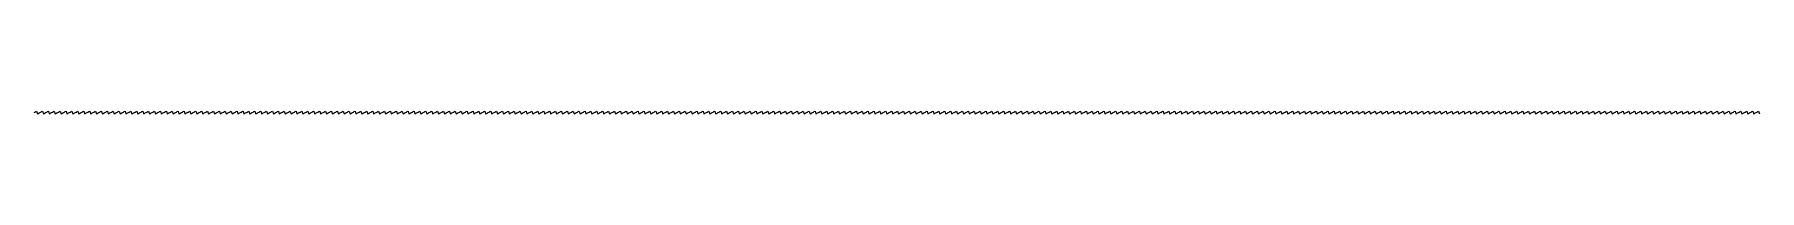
# Model space of a CAD drawing. Extents: x 0 to 2048, y 0 to 2.
# Drawn here: x 1024 to 2048, y 0 to 2 of the extents above; entities that cross this region are included whole.
import ezdxf

# ---------------------------------------------------------------- set-up
doc = ezdxf.new("R2010")
doc.units = 0
doc.layers.add('VIPRS_G13', color=7, linetype='Continuous')

msp = doc.modelspace()

# ---------------------------------------------------------------- linework, layer by layer
at = {"layer": 'VIPRS_G13'}
msp.add_lwpolyline([(1023.5, 0.75), (1024, 1), (1024.5, 1.25), (1025, 1.5), (1025.5, 0), (1026, 0.25), (1026.5, 0.5), (1027, 0.75), (1027.5, 1), (1028, 1.25), (1028.5, 1.5), (1029, 0), (1029.5, 0.25), (1030, 0.5), (1030.5, 0.75), (1031, 1), (1031.5, 1.25), (1032, 1.5), (1032.5, 0), (1033, 0.25), (1033.5, 0.5), (1034, 0.75), (1034.5, 1), (1035, 1.25), (1035.5, 1.5), (1036, 0), (1036.5, 0.25), (1037, 0.5), (1037.5, 0.75), (1038, 1), (1038.5, 1.25), (1039, 1.5), (1039.5, 0), (1040, 0.25), (1040.5, 0.5), (1041, 0.75), (1041.5, 1), (1042, 1.25), (1042.5, 1.5), (1043, 0), (1043.5, 0.25), (1044, 0.5), (1044.5, 0.75), (1045, 1), (1045.5, 1.25), (1046, 1.5), (1046.5, 0), (1047, 0.25), (1047.5, 0.5), (1048, 0.75), (1048.5, 1), (1049, 1.25), (1049.5, 1.5), (1050, 0), (1050.5, 0.25), (1051, 0.5), (1051.5, 0.75), (1052, 1), (1052.5, 1.25), (1053, 1.5), (1053.5, 0), (1054, 0.25), (1054.5, 0.5), (1055, 0.75), (1055.5, 1), (1056, 1.25), (1056.5, 1.5), (1057, 0), (1057.5, 0.25), (1058, 0.5), (1058.5, 0.75), (1059, 1), (1059.5, 1.25), (1060, 1.5), (1060.5, 0), (1061, 0.25), (1061.5, 0.5), (1062, 0.75), (1062.5, 1), (1063, 1.25), (1063.5, 1.5), (1064, 0), (1064.5, 0.25), (1065, 0.5), (1065.5, 0.75), (1066, 1), (1066.5, 1.25), (1067, 1.5), (1067.5, 0), (1068, 0.25), (1068.5, 0.5), (1069, 0.75), (1069.5, 1), (1070, 1.25), (1070.5, 1.5), (1071, 0), (1071.5, 0.25), (1072, 0.5), (1072.5, 0.75), (1073, 1), (1073.5, 1.25), (1074, 1.5), (1074.5, 0), (1075, 0.25), (1075.5, 0.5), (1076, 0.75), (1076.5, 1), (1077, 1.25), (1077.5, 1.5), (1078, 0), (1078.5, 0.25), (1079, 0.5), (1079.5, 0.75), (1080, 1), (1080.5, 1.25), (1081, 1.5), (1081.5, 0), (1082, 0.25), (1082.5, 0.5), (1083, 0.75), (1083.5, 1), (1084, 1.25), (1084.5, 1.5), (1085, 0), (1085.5, 0.25), (1086, 0.5), (1086.5, 0.75), (1087, 1), (1087.5, 1.25), (1088, 1.5), (1088.5, 0), (1089, 0.25), (1089.5, 0.5), (1090, 0.75), (1090.5, 1), (1091, 1.25), (1091.5, 1.5), (1092, 0), (1092.5, 0.25), (1093, 0.5), (1093.5, 0.75), (1094, 1), (1094.5, 1.25), (1095, 1.5), (1095.5, 0), (1096, 0.25), (1096.5, 0.5), (1097, 0.75), (1097.5, 1), (1098, 1.25), (1098.5, 1.5), (1099, 0), (1099.5, 0.25), (1100, 0.5), (1100.5, 0.75), (1101, 1), (1101.5, 1.25), (1102, 1.5), (1102.5, 0), (1103, 0.25), (1103.5, 0.5), (1104, 0.75), (1104.5, 1), (1105, 1.25), (1105.5, 1.5), (1106, 0), (1106.5, 0.25), (1107, 0.5), (1107.5, 0.75), (1108, 1), (1108.5, 1.25), (1109, 1.5), (1109.5, 0), (1110, 0.25), (1110.5, 0.5), (1111, 0.75), (1111.5, 1), (1112, 1.25), (1112.5, 1.5), (1113, 0), (1113.5, 0.25), (1114, 0.5), (1114.5, 0.75), (1115, 1), (1115.5, 1.25), (1116, 1.5), (1116.5, 0), (1117, 0.25), (1117.5, 0.5), (1118, 0.75), (1118.5, 1), (1119, 1.25), (1119.5, 1.5), (1120, 0), (1120.5, 0.25), (1121, 0.5), (1121.5, 0.75), (1122, 1), (1122.5, 1.25), (1123, 1.5), (1123.5, 0), (1124, 0.25), (1124.5, 0.5), (1125, 0.75), (1125.5, 1), (1126, 1.25), (1126.5, 1.5), (1127, 0), (1127.5, 0.25), (1128, 0.5), (1128.5, 0.75), (1129, 1), (1129.5, 1.25), (1130, 1.5), (1130.5, 0), (1131, 0.25), (1131.5, 0.5), (1132, 0.75), (1132.5, 1), (1133, 1.25), (1133.5, 1.5), (1134, 0), (1134.5, 0.25), (1135, 0.5), (1135.5, 0.75), (1136, 1), (1136.5, 1.25), (1137, 1.5), (1137.5, 0), (1138, 0.25), (1138.5, 0.5), (1139, 0.75), (1139.5, 1), (1140, 1.25), (1140.5, 1.5), (1141, 0), (1141.5, 0.25), (1142, 0.5), (1142.5, 0.75), (1143, 1), (1143.5, 1.25), (1144, 1.5), (1144.5, 0), (1145, 0.25), (1145.5, 0.5), (1146, 0.75), (1146.5, 1), (1147, 1.25), (1147.5, 1.5), (1148, 0), (1148.5, 0.25), (1149, 0.5), (1149.5, 0.75), (1150, 1), (1150.5, 1.25), (1151, 1.5), (1151.5, 0), (1152, 0.25), (1152.5, 0.5), (1153, 0.75), (1153.5, 1), (1154, 1.25), (1154.5, 1.5), (1155, 0), (1155.5, 0.25), (1156, 0.5), (1156.5, 0.75), (1157, 1), (1157.5, 1.25), (1158, 1.5), (1158.5, 0), (1159, 0.25), (1159.5, 0.5), (1160, 0.75), (1160.5, 1), (1161, 1.25), (1161.5, 1.5), (1162, 0), (1162.5, 0.25), (1163, 0.5), (1163.5, 0.75), (1164, 1), (1164.5, 1.25), (1165, 1.5), (1165.5, 0), (1166, 0.25), (1166.5, 0.5), (1167, 0.75), (1167.5, 1), (1168, 1.25), (1168.5, 1.5), (1169, 0), (1169.5, 0.25), (1170, 0.5), (1170.5, 0.75), (1171, 1), (1171.5, 1.25), (1172, 1.5), (1172.5, 0), (1173, 0.25), (1173.5, 0.5), (1174, 0.75), (1174.5, 1), (1175, 1.25), (1175.5, 1.5), (1176, 0), (1176.5, 0.25), (1177, 0.5), (1177.5, 0.75), (1178, 1), (1178.5, 1.25), (1179, 1.5), (1179.5, 0), (1180, 0.25), (1180.5, 0.5), (1181, 0.75), (1181.5, 1), (1182, 1.25), (1182.5, 1.5), (1183, 0), (1183.5, 0.25), (1184, 0.5), (1184.5, 0.75), (1185, 1), (1185.5, 1.25), (1186, 1.5), (1186.5, 0), (1187, 0.25), (1187.5, 0.5), (1188, 0.75), (1188.5, 1), (1189, 1.25), (1189.5, 1.5), (1190, 0), (1190.5, 0.25), (1191, 0.5), (1191.5, 0.75), (1192, 1), (1192.5, 1.25), (1193, 1.5), (1193.5, 0), (1194, 0.25), (1194.5, 0.5), (1195, 0.75), (1195.5, 1), (1196, 1.25), (1196.5, 1.5), (1197, 0), (1197.5, 0.25), (1198, 0.5), (1198.5, 0.75), (1199, 1), (1199.5, 1.25), (1200, 1.5), (1200.5, 0), (1201, 0.25), (1201.5, 0.5), (1202, 0.75), (1202.5, 1), (1203, 1.25), (1203.5, 1.5), (1204, 0), (1204.5, 0.25), (1205, 0.5), (1205.5, 0.75), (1206, 1), (1206.5, 1.25), (1207, 1.5), (1207.5, 0), (1208, 0.25), (1208.5, 0.5), (1209, 0.75), (1209.5, 1), (1210, 1.25), (1210.5, 1.5), (1211, 0), (1211.5, 0.25), (1212, 0.5), (1212.5, 0.75), (1213, 1), (1213.5, 1.25), (1214, 1.5), (1214.5, 0), (1215, 0.25), (1215.5, 0.5), (1216, 0.75), (1216.5, 1), (1217, 1.25), (1217.5, 1.5), (1218, 0), (1218.5, 0.25), (1219, 0.5), (1219.5, 0.75), (1220, 1), (1220.5, 1.25), (1221, 1.5), (1221.5, 0), (1222, 0.25), (1222.5, 0.5), (1223, 0.75), (1223.5, 1), (1224, 1.25), (1224.5, 1.5), (1225, 0), (1225.5, 0.25), (1226, 0.5), (1226.5, 0.75), (1227, 1), (1227.5, 1.25), (1228, 1.5), (1228.5, 0), (1229, 0.25), (1229.5, 0.5), (1230, 0.75), (1230.5, 1), (1231, 1.25), (1231.5, 1.5), (1232, 0), (1232.5, 0.25), (1233, 0.5), (1233.5, 0.75), (1234, 1), (1234.5, 1.25), (1235, 1.5), (1235.5, 0), (1236, 0.25), (1236.5, 0.5), (1237, 0.75), (1237.5, 1), (1238, 1.25), (1238.5, 1.5), (1239, 0), (1239.5, 0.25), (1240, 0.5), (1240.5, 0.75), (1241, 1), (1241.5, 1.25), (1242, 1.5), (1242.5, 0), (1243, 0.25), (1243.5, 0.5), (1244, 0.75), (1244.5, 1), (1245, 1.25), (1245.5, 1.5), (1246, 0), (1246.5, 0.25), (1247, 0.5), (1247.5, 0.75), (1248, 1), (1248.5, 1.25), (1249, 1.5), (1249.5, 0), (1250, 0.25), (1250.5, 0.5), (1251, 0.75), (1251.5, 1), (1252, 1.25), (1252.5, 1.5), (1253, 0), (1253.5, 0.25), (1254, 0.5), (1254.5, 0.75), (1255, 1), (1255.5, 1.25), (1256, 1.5), (1256.5, 0), (1257, 0.25), (1257.5, 0.5), (1258, 0.75), (1258.5, 1), (1259, 1.25), (1259.5, 1.5), (1260, 0), (1260.5, 0.25), (1261, 0.5), (1261.5, 0.75), (1262, 1), (1262.5, 1.25), (1263, 1.5), (1263.5, 0), (1264, 0.25), (1264.5, 0.5), (1265, 0.75), (1265.5, 1), (1266, 1.25), (1266.5, 1.5), (1267, 0), (1267.5, 0.25), (1268, 0.5), (1268.5, 0.75), (1269, 1), (1269.5, 1.25), (1270, 1.5), (1270.5, 0), (1271, 0.25), (1271.5, 0.5), (1272, 0.75), (1272.5, 1), (1273, 1.25), (1273.5, 1.5), (1274, 0), (1274.5, 0.25), (1275, 0.5), (1275.5, 0.75), (1276, 1), (1276.5, 1.25), (1277, 1.5), (1277.5, 0), (1278, 0.25), (1278.5, 0.5), (1279, 0.75), (1279.5, 1), (1280, 1.25), (1280.5, 1.5), (1281, 0), (1281.5, 0.25), (1282, 0.5), (1282.5, 0.75), (1283, 1), (1283.5, 1.25), (1284, 1.5), (1284.5, 0), (1285, 0.25), (1285.5, 0.5), (1286, 0.75), (1286.5, 1), (1287, 1.25), (1287.5, 1.5), (1288, 0), (1288.5, 0.25), (1289, 0.5), (1289.5, 0.75), (1290, 1), (1290.5, 1.25), (1291, 1.5), (1291.5, 0), (1292, 0.25), (1292.5, 0.5), (1293, 0.75), (1293.5, 1), (1294, 1.25), (1294.5, 1.5), (1295, 0), (1295.5, 0.25), (1296, 0.5), (1296.5, 0.75), (1297, 1), (1297.5, 1.25), (1298, 1.5), (1298.5, 0), (1299, 0.25), (1299.5, 0.5), (1300, 0.75), (1300.5, 1), (1301, 1.25), (1301.5, 1.5), (1302, 0), (1302.5, 0.25), (1303, 0.5), (1303.5, 0.75), (1304, 1), (1304.5, 1.25), (1305, 1.5), (1305.5, 0), (1306, 0.25), (1306.5, 0.5), (1307, 0.75), (1307.5, 1), (1308, 1.25), (1308.5, 1.5), (1309, 0), (1309.5, 0.25), (1310, 0.5), (1310.5, 0.75), (1311, 1), (1311.5, 1.25), (1312, 1.5), (1312.5, 0), (1313, 0.25), (1313.5, 0.5), (1314, 0.75), (1314.5, 1), (1315, 1.25), (1315.5, 1.5), (1316, 0), (1316.5, 0.25), (1317, 0.5), (1317.5, 0.75), (1318, 1), (1318.5, 1.25), (1319, 1.5), (1319.5, 0), (1320, 0.25), (1320.5, 0.5), (1321, 0.75), (1321.5, 1), (1322, 1.25), (1322.5, 1.5), (1323, 0), (1323.5, 0.25), (1324, 0.5), (1324.5, 0.75), (1325, 1), (1325.5, 1.25), (1326, 1.5), (1326.5, 0), (1327, 0.25), (1327.5, 0.5), (1328, 0.75), (1328.5, 1), (1329, 1.25), (1329.5, 1.5), (1330, 0), (1330.5, 0.25), (1331, 0.5), (1331.5, 0.75), (1332, 1), (1332.5, 1.25), (1333, 1.5), (1333.5, 0), (1334, 0.25), (1334.5, 0.5), (1335, 0.75), (1335.5, 1), (1336, 1.25), (1336.5, 1.5), (1337, 0), (1337.5, 0.25), (1338, 0.5), (1338.5, 0.75), (1339, 1), (1339.5, 1.25), (1340, 1.5), (1340.5, 0), (1341, 0.25), (1341.5, 0.5), (1342, 0.75), (1342.5, 1), (1343, 1.25), (1343.5, 1.5), (1344, 0), (1344.5, 0.25), (1345, 0.5), (1345.5, 0.75), (1346, 1), (1346.5, 1.25), (1347, 1.5), (1347.5, 0), (1348, 0.25), (1348.5, 0.5), (1349, 0.75), (1349.5, 1), (1350, 1.25), (1350.5, 1.5), (1351, 0), (1351.5, 0.25), (1352, 0.5), (1352.5, 0.75), (1353, 1), (1353.5, 1.25), (1354, 1.5), (1354.5, 0), (1355, 0.25), (1355.5, 0.5), (1356, 0.75), (1356.5, 1), (1357, 1.25), (1357.5, 1.5), (1358, 0), (1358.5, 0.25), (1359, 0.5), (1359.5, 0.75), (1360, 1), (1360.5, 1.25), (1361, 1.5), (1361.5, 0), (1362, 0.25), (1362.5, 0.5), (1363, 0.75), (1363.5, 1), (1364, 1.25), (1364.5, 1.5), (1365, 0), (1365.5, 0.25), (1366, 0.5), (1366.5, 0.75), (1367, 1), (1367.5, 1.25), (1368, 1.5), (1368.5, 0), (1369, 0.25), (1369.5, 0.5), (1370, 0.75), (1370.5, 1), (1371, 1.25), (1371.5, 1.5), (1372, 0), (1372.5, 0.25), (1373, 0.5), (1373.5, 0.75), (1374, 1), (1374.5, 1.25), (1375, 1.5), (1375.5, 0), (1376, 0.25), (1376.5, 0.5), (1377, 0.75), (1377.5, 1), (1378, 1.25), (1378.5, 1.5), (1379, 0), (1379.5, 0.25), (1380, 0.5), (1380.5, 0.75), (1381, 1), (1381.5, 1.25), (1382, 1.5), (1382.5, 0), (1383, 0.25), (1383.5, 0.5), (1384, 0.75), (1384.5, 1), (1385, 1.25), (1385.5, 1.5), (1386, 0), (1386.5, 0.25), (1387, 0.5), (1387.5, 0.75), (1388, 1), (1388.5, 1.25), (1389, 1.5), (1389.5, 0), (1390, 0.25), (1390.5, 0.5), (1391, 0.75), (1391.5, 1), (1392, 1.25), (1392.5, 1.5), (1393, 0), (1393.5, 0.25), (1394, 0.5), (1394.5, 0.75), (1395, 1), (1395.5, 1.25), (1396, 1.5), (1396.5, 0), (1397, 0.25), (1397.5, 0.5), (1398, 0.75), (1398.5, 1), (1399, 1.25), (1399.5, 1.5), (1400, 0), (1400.5, 0.25), (1401, 0.5), (1401.5, 0.75), (1402, 1), (1402.5, 1.25), (1403, 1.5), (1403.5, 0), (1404, 0.25), (1404.5, 0.5), (1405, 0.75), (1405.5, 1), (1406, 1.25), (1406.5, 1.5), (1407, 0), (1407.5, 0.25), (1408, 0.5), (1408.5, 0.75), (1409, 1), (1409.5, 1.25), (1410, 1.5), (1410.5, 0), (1411, 0.25), (1411.5, 0.5), (1412, 0.75), (1412.5, 1), (1413, 1.25), (1413.5, 1.5), (1414, 0), (1414.5, 0.25), (1415, 0.5), (1415.5, 0.75), (1416, 1), (1416.5, 1.25), (1417, 1.5), (1417.5, 0), (1418, 0.25), (1418.5, 0.5), (1419, 0.75), (1419.5, 1), (1420, 1.25), (1420.5, 1.5), (1421, 0), (1421.5, 0.25), (1422, 0.5), (1422.5, 0.75), (1423, 1), (1423.5, 1.25), (1424, 1.5), (1424.5, 0), (1425, 0.25), (1425.5, 0.5), (1426, 0.75), (1426.5, 1), (1427, 1.25), (1427.5, 1.5), (1428, 0), (1428.5, 0.25), (1429, 0.5), (1429.5, 0.75), (1430, 1), (1430.5, 1.25), (1431, 1.5), (1431.5, 0), (1432, 0.25), (1432.5, 0.5), (1433, 0.75), (1433.5, 1), (1434, 1.25), (1434.5, 1.5), (1435, 0), (1435.5, 0.25), (1436, 0.5), (1436.5, 0.75), (1437, 1), (1437.5, 1.25), (1438, 1.5), (1438.5, 0), (1439, 0.25), (1439.5, 0.5), (1440, 0.75), (1440.5, 1), (1441, 1.25), (1441.5, 1.5), (1442, 0), (1442.5, 0.25), (1443, 0.5), (1443.5, 0.75), (1444, 1), (1444.5, 1.25), (1445, 1.5), (1445.5, 0), (1446, 0.25), (1446.5, 0.5), (1447, 0.75), (1447.5, 1), (1448, 1.25), (1448.5, 1.5), (1449, 0), (1449.5, 0.25), (1450, 0.5), (1450.5, 0.75), (1451, 1), (1451.5, 1.25), (1452, 1.5), (1452.5, 0), (1453, 0.25), (1453.5, 0.5), (1454, 0.75), (1454.5, 1), (1455, 1.25), (1455.5, 1.5), (1456, 0), (1456.5, 0.25), (1457, 0.5), (1457.5, 0.75), (1458, 1), (1458.5, 1.25), (1459, 1.5), (1459.5, 0), (1460, 0.25), (1460.5, 0.5), (1461, 0.75), (1461.5, 1), (1462, 1.25), (1462.5, 1.5), (1463, 0), (1463.5, 0.25), (1464, 0.5), (1464.5, 0.75), (1465, 1), (1465.5, 1.25), (1466, 1.5), (1466.5, 0), (1467, 0.25), (1467.5, 0.5), (1468, 0.75), (1468.5, 1), (1469, 1.25), (1469.5, 1.5), (1470, 0), (1470.5, 0.25), (1471, 0.5), (1471.5, 0.75), (1472, 1), (1472.5, 1.25), (1473, 1.5), (1473.5, 0), (1474, 0.25), (1474.5, 0.5), (1475, 0.75), (1475.5, 1), (1476, 1.25), (1476.5, 1.5), (1477, 0), (1477.5, 0.25), (1478, 0.5), (1478.5, 0.75), (1479, 1), (1479.5, 1.25), (1480, 1.5), (1480.5, 0), (1481, 0.25), (1481.5, 0.5), (1482, 0.75), (1482.5, 1), (1483, 1.25), (1483.5, 1.5), (1484, 0), (1484.5, 0.25), (1485, 0.5), (1485.5, 0.75), (1486, 1), (1486.5, 1.25), (1487, 1.5), (1487.5, 0), (1488, 0.25), (1488.5, 0.5), (1489, 0.75), (1489.5, 1), (1490, 1.25), (1490.5, 1.5), (1491, 0), (1491.5, 0.25), (1492, 0.5), (1492.5, 0.75), (1493, 1), (1493.5, 1.25), (1494, 1.5), (1494.5, 0), (1495, 0.25), (1495.5, 0.5), (1496, 0.75), (1496.5, 1), (1497, 1.25), (1497.5, 1.5), (1498, 0), (1498.5, 0.25), (1499, 0.5), (1499.5, 0.75), (1500, 1), (1500.5, 1.25), (1501, 1.5), (1501.5, 0), (1502, 0.25), (1502.5, 0.5), (1503, 0.75), (1503.5, 1), (1504, 1.25), (1504.5, 1.5), (1505, 0), (1505.5, 0.25), (1506, 0.5), (1506.5, 0.75), (1507, 1), (1507.5, 1.25), (1508, 1.5), (1508.5, 0), (1509, 0.25), (1509.5, 0.5), (1510, 0.75), (1510.5, 1), (1511, 1.25), (1511.5, 1.5), (1512, 0), (1512.5, 0.25), (1513, 0.5), (1513.5, 0.75), (1514, 1), (1514.5, 1.25), (1515, 1.5), (1515.5, 0), (1516, 0.25), (1516.5, 0.5), (1517, 0.75), (1517.5, 1), (1518, 1.25), (1518.5, 1.5), (1519, 0), (1519.5, 0.25), (1520, 0.5), (1520.5, 0.75), (1521, 1), (1521.5, 1.25), (1522, 1.5), (1522.5, 0), (1523, 0.25), (1523.5, 0.5), (1524, 0.75), (1524.5, 1), (1525, 1.25), (1525.5, 1.5), (1526, 0), (1526.5, 0.25), (1527, 0.5), (1527.5, 0.75), (1528, 1), (1528.5, 1.25), (1529, 1.5), (1529.5, 0), (1530, 0.25), (1530.5, 0.5), (1531, 0.75), (1531.5, 1), (1532, 1.25), (1532.5, 1.5), (1533, 0), (1533.5, 0.25), (1534, 0.5), (1534.5, 0.75), (1535, 1), (1535.5, 1.25), (1536, 1.5), (1536.5, 0), (1537, 0.25), (1537.5, 0.5), (1538, 0.75), (1538.5, 1), (1539, 1.25), (1539.5, 1.5), (1540, 0), (1540.5, 0.25), (1541, 0.5), (1541.5, 0.75), (1542, 1), (1542.5, 1.25), (1543, 1.5), (1543.5, 0), (1544, 0.25), (1544.5, 0.5), (1545, 0.75), (1545.5, 1), (1546, 1.25), (1546.5, 1.5), (1547, 0), (1547.5, 0.25), (1548, 0.5), (1548.5, 0.75), (1549, 1), (1549.5, 1.25), (1550, 1.5), (1550.5, 0), (1551, 0.25), (1551.5, 0.5), (1552, 0.75), (1552.5, 1), (1553, 1.25), (1553.5, 1.5), (1554, 0), (1554.5, 0.25), (1555, 0.5), (1555.5, 0.75), (1556, 1), (1556.5, 1.25), (1557, 1.5), (1557.5, 0), (1558, 0.25), (1558.5, 0.5), (1559, 0.75), (1559.5, 1), (1560, 1.25), (1560.5, 1.5), (1561, 0), (1561.5, 0.25), (1562, 0.5), (1562.5, 0.75), (1563, 1), (1563.5, 1.25), (1564, 1.5), (1564.5, 0), (1565, 0.25), (1565.5, 0.5), (1566, 0.75), (1566.5, 1), (1567, 1.25), (1567.5, 1.5), (1568, 0), (1568.5, 0.25), (1569, 0.5), (1569.5, 0.75), (1570, 1), (1570.5, 1.25), (1571, 1.5), (1571.5, 0), (1572, 0.25), (1572.5, 0.5), (1573, 0.75), (1573.5, 1), (1574, 1.25), (1574.5, 1.5), (1575, 0), (1575.5, 0.25), (1576, 0.5), (1576.5, 0.75), (1577, 1), (1577.5, 1.25), (1578, 1.5), (1578.5, 0), (1579, 0.25), (1579.5, 0.5), (1580, 0.75), (1580.5, 1), (1581, 1.25), (1581.5, 1.5), (1582, 0), (1582.5, 0.25), (1583, 0.5), (1583.5, 0.75), (1584, 1), (1584.5, 1.25), (1585, 1.5), (1585.5, 0), (1586, 0.25), (1586.5, 0.5), (1587, 0.75), (1587.5, 1), (1588, 1.25), (1588.5, 1.5), (1589, 0), (1589.5, 0.25), (1590, 0.5), (1590.5, 0.75), (1591, 1), (1591.5, 1.25), (1592, 1.5), (1592.5, 0), (1593, 0.25), (1593.5, 0.5), (1594, 0.75), (1594.5, 1), (1595, 1.25), (1595.5, 1.5), (1596, 0), (1596.5, 0.25), (1597, 0.5), (1597.5, 0.75), (1598, 1), (1598.5, 1.25), (1599, 1.5), (1599.5, 0), (1600, 0.25), (1600.5, 0.5), (1601, 0.75), (1601.5, 1), (1602, 1.25), (1602.5, 1.5), (1603, 0), (1603.5, 0.25), (1604, 0.5), (1604.5, 0.75), (1605, 1), (1605.5, 1.25), (1606, 1.5), (1606.5, 0), (1607, 0.25), (1607.5, 0.5), (1608, 0.75), (1608.5, 1), (1609, 1.25), (1609.5, 1.5), (1610, 0), (1610.5, 0.25), (1611, 0.5), (1611.5, 0.75), (1612, 1), (1612.5, 1.25), (1613, 1.5), (1613.5, 0), (1614, 0.25), (1614.5, 0.5), (1615, 0.75), (1615.5, 1), (1616, 1.25), (1616.5, 1.5), (1617, 0), (1617.5, 0.25), (1618, 0.5), (1618.5, 0.75), (1619, 1), (1619.5, 1.25), (1620, 1.5), (1620.5, 0), (1621, 0.25), (1621.5, 0.5), (1622, 0.75), (1622.5, 1), (1623, 1.25), (1623.5, 1.5), (1624, 0), (1624.5, 0.25), (1625, 0.5), (1625.5, 0.75), (1626, 1), (1626.5, 1.25), (1627, 1.5), (1627.5, 0), (1628, 0.25), (1628.5, 0.5), (1629, 0.75), (1629.5, 1), (1630, 1.25), (1630.5, 1.5), (1631, 0), (1631.5, 0.25), (1632, 0.5), (1632.5, 0.75), (1633, 1), (1633.5, 1.25), (1634, 1.5), (1634.5, 0), (1635, 0.25), (1635.5, 0.5), (1636, 0.75), (1636.5, 1), (1637, 1.25), (1637.5, 1.5), (1638, 0), (1638.5, 0.25), (1639, 0.5), (1639.5, 0.75), (1640, 1), (1640.5, 1.25), (1641, 1.5), (1641.5, 0), (1642, 0.25), (1642.5, 0.5), (1643, 0.75), (1643.5, 1), (1644, 1.25), (1644.5, 1.5), (1645, 0), (1645.5, 0.25), (1646, 0.5), (1646.5, 0.75), (1647, 1), (1647.5, 1.25), (1648, 1.5), (1648.5, 0), (1649, 0.25), (1649.5, 0.5), (1650, 0.75), (1650.5, 1), (1651, 1.25), (1651.5, 1.5), (1652, 0), (1652.5, 0.25), (1653, 0.5), (1653.5, 0.75), (1654, 1), (1654.5, 1.25), (1655, 1.5), (1655.5, 0), (1656, 0.25), (1656.5, 0.5), (1657, 0.75), (1657.5, 1), (1658, 1.25), (1658.5, 1.5), (1659, 0), (1659.5, 0.25), (1660, 0.5), (1660.5, 0.75), (1661, 1), (1661.5, 1.25), (1662, 1.5), (1662.5, 0), (1663, 0.25), (1663.5, 0.5), (1664, 0.75), (1664.5, 1), (1665, 1.25), (1665.5, 1.5), (1666, 0), (1666.5, 0.25), (1667, 0.5), (1667.5, 0.75), (1668, 1), (1668.5, 1.25), (1669, 1.5), (1669.5, 0), (1670, 0.25), (1670.5, 0.5), (1671, 0.75), (1671.5, 1), (1672, 1.25), (1672.5, 1.5), (1673, 0), (1673.5, 0.25), (1674, 0.5), (1674.5, 0.75), (1675, 1), (1675.5, 1.25), (1676, 1.5), (1676.5, 0), (1677, 0.25), (1677.5, 0.5), (1678, 0.75), (1678.5, 1), (1679, 1.25), (1679.5, 1.5), (1680, 0), (1680.5, 0.25), (1681, 0.5), (1681.5, 0.75), (1682, 1), (1682.5, 1.25), (1683, 1.5), (1683.5, 0), (1684, 0.25), (1684.5, 0.5), (1685, 0.75), (1685.5, 1), (1686, 1.25), (1686.5, 1.5), (1687, 0), (1687.5, 0.25), (1688, 0.5), (1688.5, 0.75), (1689, 1), (1689.5, 1.25), (1690, 1.5), (1690.5, 0), (1691, 0.25), (1691.5, 0.5), (1692, 0.75), (1692.5, 1), (1693, 1.25), (1693.5, 1.5), (1694, 0), (1694.5, 0.25), (1695, 0.5), (1695.5, 0.75), (1696, 1), (1696.5, 1.25), (1697, 1.5), (1697.5, 0), (1698, 0.25), (1698.5, 0.5), (1699, 0.75), (1699.5, 1), (1700, 1.25), (1700.5, 1.5), (1701, 0), (1701.5, 0.25), (1702, 0.5), (1702.5, 0.75), (1703, 1), (1703.5, 1.25), (1704, 1.5), (1704.5, 0), (1705, 0.25), (1705.5, 0.5), (1706, 0.75), (1706.5, 1), (1707, 1.25), (1707.5, 1.5), (1708, 0), (1708.5, 0.25), (1709, 0.5), (1709.5, 0.75), (1710, 1), (1710.5, 1.25), (1711, 1.5), (1711.5, 0), (1712, 0.25), (1712.5, 0.5), (1713, 0.75), (1713.5, 1), (1714, 1.25), (1714.5, 1.5), (1715, 0), (1715.5, 0.25), (1716, 0.5), (1716.5, 0.75), (1717, 1), (1717.5, 1.25), (1718, 1.5), (1718.5, 0), (1719, 0.25), (1719.5, 0.5), (1720, 0.75), (1720.5, 1), (1721, 1.25), (1721.5, 1.5), (1722, 0), (1722.5, 0.25), (1723, 0.5), (1723.5, 0.75), (1724, 1), (1724.5, 1.25), (1725, 1.5), (1725.5, 0), (1726, 0.25), (1726.5, 0.5), (1727, 0.75), (1727.5, 1), (1728, 1.25), (1728.5, 1.5), (1729, 0), (1729.5, 0.25), (1730, 0.5), (1730.5, 0.75), (1731, 1), (1731.5, 1.25), (1732, 1.5), (1732.5, 0), (1733, 0.25), (1733.5, 0.5), (1734, 0.75), (1734.5, 1), (1735, 1.25), (1735.5, 1.5), (1736, 0), (1736.5, 0.25), (1737, 0.5), (1737.5, 0.75), (1738, 1), (1738.5, 1.25), (1739, 1.5), (1739.5, 0), (1740, 0.25), (1740.5, 0.5), (1741, 0.75), (1741.5, 1), (1742, 1.25), (1742.5, 1.5), (1743, 0), (1743.5, 0.25), (1744, 0.5), (1744.5, 0.75), (1745, 1), (1745.5, 1.25), (1746, 1.5), (1746.5, 0), (1747, 0.25), (1747.5, 0.5), (1748, 0.75), (1748.5, 1), (1749, 1.25), (1749.5, 1.5), (1750, 0), (1750.5, 0.25), (1751, 0.5), (1751.5, 0.75), (1752, 1), (1752.5, 1.25), (1753, 1.5), (1753.5, 0), (1754, 0.25), (1754.5, 0.5), (1755, 0.75), (1755.5, 1), (1756, 1.25), (1756.5, 1.5), (1757, 0), (1757.5, 0.25), (1758, 0.5), (1758.5, 0.75), (1759, 1), (1759.5, 1.25), (1760, 1.5), (1760.5, 0), (1761, 0.25), (1761.5, 0.5), (1762, 0.75), (1762.5, 1), (1763, 1.25), (1763.5, 1.5), (1764, 0), (1764.5, 0.25), (1765, 0.5), (1765.5, 0.75), (1766, 1), (1766.5, 1.25), (1767, 1.5), (1767.5, 0), (1768, 0.25), (1768.5, 0.5), (1769, 0.75), (1769.5, 1), (1770, 1.25), (1770.5, 1.5), (1771, 0), (1771.5, 0.25), (1772, 0.5), (1772.5, 0.75), (1773, 1), (1773.5, 1.25), (1774, 1.5), (1774.5, 0), (1775, 0.25), (1775.5, 0.5), (1776, 0.75), (1776.5, 1), (1777, 1.25), (1777.5, 1.5), (1778, 0), (1778.5, 0.25), (1779, 0.5), (1779.5, 0.75), (1780, 1), (1780.5, 1.25), (1781, 1.5), (1781.5, 0), (1782, 0.25), (1782.5, 0.5), (1783, 0.75), (1783.5, 1), (1784, 1.25), (1784.5, 1.5), (1785, 0), (1785.5, 0.25), (1786, 0.5), (1786.5, 0.75), (1787, 1), (1787.5, 1.25), (1788, 1.5), (1788.5, 0), (1789, 0.25), (1789.5, 0.5), (1790, 0.75), (1790.5, 1), (1791, 1.25), (1791.5, 1.5), (1792, 0), (1792.5, 0.25), (1793, 0.5), (1793.5, 0.75), (1794, 1), (1794.5, 1.25), (1795, 1.5), (1795.5, 0), (1796, 0.25), (1796.5, 0.5), (1797, 0.75), (1797.5, 1), (1798, 1.25), (1798.5, 1.5), (1799, 0), (1799.5, 0.25), (1800, 0.5), (1800.5, 0.75), (1801, 1), (1801.5, 1.25), (1802, 1.5), (1802.5, 0), (1803, 0.25), (1803.5, 0.5), (1804, 0.75), (1804.5, 1), (1805, 1.25), (1805.5, 1.5), (1806, 0), (1806.5, 0.25), (1807, 0.5), (1807.5, 0.75), (1808, 1), (1808.5, 1.25), (1809, 1.5), (1809.5, 0), (1810, 0.25), (1810.5, 0.5), (1811, 0.75), (1811.5, 1), (1812, 1.25), (1812.5, 1.5), (1813, 0), (1813.5, 0.25), (1814, 0.5), (1814.5, 0.75), (1815, 1), (1815.5, 1.25), (1816, 1.5), (1816.5, 0), (1817, 0.25), (1817.5, 0.5), (1818, 0.75), (1818.5, 1), (1819, 1.25), (1819.5, 1.5), (1820, 0), (1820.5, 0.25), (1821, 0.5), (1821.5, 0.75), (1822, 1), (1822.5, 1.25), (1823, 1.5), (1823.5, 0), (1824, 0.25), (1824.5, 0.5), (1825, 0.75), (1825.5, 1), (1826, 1.25), (1826.5, 1.5), (1827, 0), (1827.5, 0.25), (1828, 0.5), (1828.5, 0.75), (1829, 1), (1829.5, 1.25), (1830, 1.5), (1830.5, 0), (1831, 0.25), (1831.5, 0.5), (1832, 0.75), (1832.5, 1), (1833, 1.25), (1833.5, 1.5), (1834, 0), (1834.5, 0.25), (1835, 0.5), (1835.5, 0.75), (1836, 1), (1836.5, 1.25), (1837, 1.5), (1837.5, 0), (1838, 0.25), (1838.5, 0.5), (1839, 0.75), (1839.5, 1), (1840, 1.25), (1840.5, 1.5), (1841, 0), (1841.5, 0.25), (1842, 0.5), (1842.5, 0.75), (1843, 1), (1843.5, 1.25), (1844, 1.5), (1844.5, 0), (1845, 0.25), (1845.5, 0.5), (1846, 0.75), (1846.5, 1), (1847, 1.25), (1847.5, 1.5), (1848, 0), (1848.5, 0.25), (1849, 0.5), (1849.5, 0.75), (1850, 1), (1850.5, 1.25), (1851, 1.5), (1851.5, 0), (1852, 0.25), (1852.5, 0.5), (1853, 0.75), (1853.5, 1), (1854, 1.25), (1854.5, 1.5), (1855, 0), (1855.5, 0.25), (1856, 0.5), (1856.5, 0.75), (1857, 1), (1857.5, 1.25), (1858, 1.5), (1858.5, 0), (1859, 0.25), (1859.5, 0.5), (1860, 0.75), (1860.5, 1), (1861, 1.25), (1861.5, 1.5), (1862, 0), (1862.5, 0.25), (1863, 0.5), (1863.5, 0.75), (1864, 1), (1864.5, 1.25), (1865, 1.5), (1865.5, 0), (1866, 0.25), (1866.5, 0.5), (1867, 0.75), (1867.5, 1), (1868, 1.25), (1868.5, 1.5), (1869, 0), (1869.5, 0.25), (1870, 0.5), (1870.5, 0.75), (1871, 1), (1871.5, 1.25), (1872, 1.5), (1872.5, 0), (1873, 0.25), (1873.5, 0.5), (1874, 0.75), (1874.5, 1), (1875, 1.25), (1875.5, 1.5), (1876, 0), (1876.5, 0.25), (1877, 0.5), (1877.5, 0.75), (1878, 1), (1878.5, 1.25), (1879, 1.5), (1879.5, 0), (1880, 0.25), (1880.5, 0.5), (1881, 0.75), (1881.5, 1), (1882, 1.25), (1882.5, 1.5), (1883, 0), (1883.5, 0.25), (1884, 0.5), (1884.5, 0.75), (1885, 1), (1885.5, 1.25), (1886, 1.5), (1886.5, 0), (1887, 0.25), (1887.5, 0.5), (1888, 0.75), (1888.5, 1), (1889, 1.25), (1889.5, 1.5), (1890, 0), (1890.5, 0.25), (1891, 0.5), (1891.5, 0.75), (1892, 1), (1892.5, 1.25), (1893, 1.5), (1893.5, 0), (1894, 0.25), (1894.5, 0.5), (1895, 0.75), (1895.5, 1), (1896, 1.25), (1896.5, 1.5), (1897, 0), (1897.5, 0.25), (1898, 0.5), (1898.5, 0.75), (1899, 1), (1899.5, 1.25), (1900, 1.5), (1900.5, 0), (1901, 0.25), (1901.5, 0.5), (1902, 0.75), (1902.5, 1), (1903, 1.25), (1903.5, 1.5), (1904, 0), (1904.5, 0.25), (1905, 0.5), (1905.5, 0.75), (1906, 1), (1906.5, 1.25), (1907, 1.5), (1907.5, 0), (1908, 0.25), (1908.5, 0.5), (1909, 0.75), (1909.5, 1), (1910, 1.25), (1910.5, 1.5), (1911, 0), (1911.5, 0.25), (1912, 0.5), (1912.5, 0.75), (1913, 1), (1913.5, 1.25), (1914, 1.5), (1914.5, 0), (1915, 0.25), (1915.5, 0.5), (1916, 0.75), (1916.5, 1), (1917, 1.25), (1917.5, 1.5), (1918, 0), (1918.5, 0.25), (1919, 0.5), (1919.5, 0.75), (1920, 1), (1920.5, 1.25), (1921, 1.5), (1921.5, 0), (1922, 0.25), (1922.5, 0.5), (1923, 0.75), (1923.5, 1), (1924, 1.25), (1924.5, 1.5), (1925, 0), (1925.5, 0.25), (1926, 0.5), (1926.5, 0.75), (1927, 1), (1927.5, 1.25), (1928, 1.5), (1928.5, 0), (1929, 0.25), (1929.5, 0.5), (1930, 0.75), (1930.5, 1), (1931, 1.25), (1931.5, 1.5), (1932, 0), (1932.5, 0.25), (1933, 0.5), (1933.5, 0.75), (1934, 1), (1934.5, 1.25), (1935, 1.5), (1935.5, 0), (1936, 0.25), (1936.5, 0.5), (1937, 0.75), (1937.5, 1), (1938, 1.25), (1938.5, 1.5), (1939, 0), (1939.5, 0.25), (1940, 0.5), (1940.5, 0.75), (1941, 1), (1941.5, 1.25), (1942, 1.5), (1942.5, 0), (1943, 0.25), (1943.5, 0.5), (1944, 0.75), (1944.5, 1), (1945, 1.25), (1945.5, 1.5), (1946, 0), (1946.5, 0.25), (1947, 0.5), (1947.5, 0.75), (1948, 1), (1948.5, 1.25), (1949, 1.5), (1949.5, 0), (1950, 0.25), (1950.5, 0.5), (1951, 0.75), (1951.5, 1), (1952, 1.25), (1952.5, 1.5), (1953, 0), (1953.5, 0.25), (1954, 0.5), (1954.5, 0.75), (1955, 1), (1955.5, 1.25), (1956, 1.5), (1956.5, 0), (1957, 0.25), (1957.5, 0.5), (1958, 0.75), (1958.5, 1), (1959, 1.25), (1959.5, 1.5), (1960, 0), (1960.5, 0.25), (1961, 0.5), (1961.5, 0.75), (1962, 1), (1962.5, 1.25), (1963, 1.5), (1963.5, 0), (1964, 0.25), (1964.5, 0.5), (1965, 0.75), (1965.5, 1), (1966, 1.25), (1966.5, 1.5), (1967, 0), (1967.5, 0.25), (1968, 0.5), (1968.5, 0.75), (1969, 1), (1969.5, 1.25), (1970, 1.5), (1970.5, 0), (1971, 0.25), (1971.5, 0.5), (1972, 0.75), (1972.5, 1), (1973, 1.25), (1973.5, 1.5), (1974, 0), (1974.5, 0.25), (1975, 0.5), (1975.5, 0.75), (1976, 1), (1976.5, 1.25), (1977, 1.5), (1977.5, 0), (1978, 0.25), (1978.5, 0.5), (1979, 0.75), (1979.5, 1), (1980, 1.25), (1980.5, 1.5), (1981, 0), (1981.5, 0.25), (1982, 0.5), (1982.5, 0.75), (1983, 1), (1983.5, 1.25), (1984, 1.5), (1984.5, 0), (1985, 0.25), (1985.5, 0.5), (1986, 0.75), (1986.5, 1), (1987, 1.25), (1987.5, 1.5), (1988, 0), (1988.5, 0.25), (1989, 0.5), (1989.5, 0.75), (1990, 1), (1990.5, 1.25), (1991, 1.5), (1991.5, 0), (1992, 0.25), (1992.5, 0.5), (1993, 0.75), (1993.5, 1), (1994, 1.25), (1994.5, 1.5), (1995, 0), (1995.5, 0.25), (1996, 0.5), (1996.5, 0.75), (1997, 1), (1997.5, 1.25), (1998, 1.5), (1998.5, 0), (1999, 0.25), (1999.5, 0.5), (2000, 0.75), (2000.5, 1), (2001, 1.25), (2001.5, 1.5), (2002, 0), (2002.5, 0.25), (2003, 0.5), (2003.5, 0.75), (2004, 1), (2004.5, 1.25), (2005, 1.5), (2005.5, 0), (2006, 0.25), (2006.5, 0.5), (2007, 0.75), (2007.5, 1), (2008, 1.25), (2008.5, 1.5), (2009, 0), (2009.5, 0.25), (2010, 0.5), (2010.5, 0.75), (2011, 1), (2011.5, 1.25), (2012, 1.5), (2012.5, 0), (2013, 0.25), (2013.5, 0.5), (2014, 0.75), (2014.5, 1), (2015, 1.25), (2015.5, 1.5), (2016, 0), (2016.5, 0.25), (2017, 0.5), (2017.5, 0.75), (2018, 1), (2018.5, 1.25), (2019, 1.5), (2019.5, 0), (2020, 0.25), (2020.5, 0.5), (2021, 0.75), (2021.5, 1), (2022, 1.25), (2022.5, 1.5), (2023, 0), (2023.5, 0.25), (2024, 0.5), (2024.5, 0.75), (2025, 1), (2025.5, 1.25), (2026, 1.5), (2026.5, 0), (2027, 0.25), (2027.5, 0.5), (2028, 0.75), (2028.5, 1), (2029, 1.25), (2029.5, 1.5), (2030, 0), (2030.5, 0.25), (2031, 0.5), (2031.5, 0.75), (2032, 1), (2032.5, 1.25), (2033, 1.5), (2033.5, 0), (2034, 0.25), (2034.5, 0.5), (2035, 0.75), (2035.5, 1), (2036, 1.25), (2036.5, 1.5), (2037, 0), (2037.5, 0.25), (2038, 0.5), (2038.5, 0.75), (2039, 1), (2039.5, 1.25), (2040, 1.5), (2040.5, 0), (2041, 0.25), (2041.5, 0.5), (2042, 0.75), (2042.5, 1), (2043, 1.25), (2043.5, 1.5), (2044, 0), (2044.5, 0.25), (2045, 0.5), (2045.5, 0.75), (2046, 1), (2046.5, 1.25), (2047, 1.5), (2047.5, 0)], dxfattribs=at)

doc.saveas('drawing.dxf')
